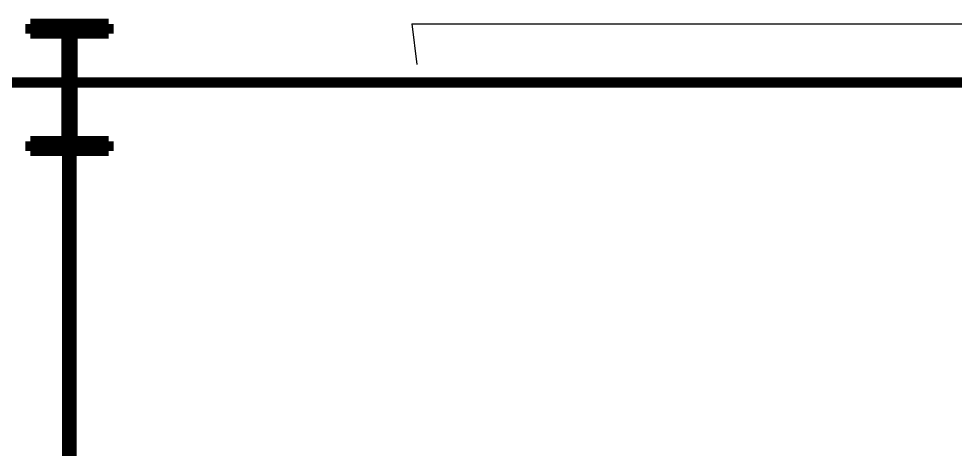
# Model space of a CAD drawing. Header units: inches. Extents: x 185496 to 352137, y 107182 to 179410.
# Drawn here: x 223595 to 228380, y 168245 to 170447 of the extents above; entities that cross this region are included whole.
import ezdxf

# ---------------------------------------------------------------- set-up
doc = ezdxf.new("R2010")
doc.units = ezdxf.units.IN
doc.header["$MEASUREMENT"] = 0
for name, color, linetype in [('CSX', 3, 'Continuous'), ('DIM', 2, 'Continuous'), ('ZSX', 4, 'Continuous')]:
    doc.layers.add(name, color=color, linetype=linetype)

# ---------------------------------------------------------------- blocks, each defined once
blk = doc.blocks.new('生产区')
at = {"layer": 'CSX', "ltscale": 100, "const_width": 0.5, "elevation": 0}
blk.add_lwpolyline([(120579.381, 1573.426), (120579.381, 1448.76)], dxfattribs=at)
at = {"layer": 'DIM', "elevation": 0}
for points in [[(120591.048, 1577.76), (120591.214, 1576.371)], [(120591.048, 1577.76), (120617.714, 1577.76)]]:
    blk.add_lwpolyline(points, dxfattribs=at)
at = {"layer": 'ZSX', "const_width": 0.35, "elevation": 0}
for points in [[(120578.048, 1577.76), (120578.048, 1577.426)], [(120578.048, 1577.76), (120580.714, 1577.76)], [(120580.714, 1577.76), (120580.714, 1577.426)], [(120578.048, 1577.426), (120580.714, 1577.426)], [(120579.281, 1577.426), (120579.281, 1573.76)], [(120579.481, 1577.426), (120579.481, 1573.76)], [(120578.048, 1573.76), (120578.048, 1573.426)], [(120578.048, 1573.76), (120580.714, 1573.76)], [(120580.714, 1573.76), (120580.714, 1573.426)], [(120578.048, 1573.426), (120580.714, 1573.426)]]:
    blk.add_lwpolyline(points, dxfattribs=at)
at = {"layer": 'ZSX', "color": 0, "const_width": 0.35, "elevation": 0}
blk.add_lwpolyline([(120331.564, 1575.76), (120727.041, 1575.76)], dxfattribs=at)

msp = doc.modelspace()

# ---------------------------------------------------------------- block references
at = {"layer": 'DIM', "xscale": 150, "yscale": 150, "zscale": 150}
msp.add_blockref('生产区', (-17863053.45, -66243.05, 276290.76), dxfattribs=at)

doc.saveas('drawing.dxf')
